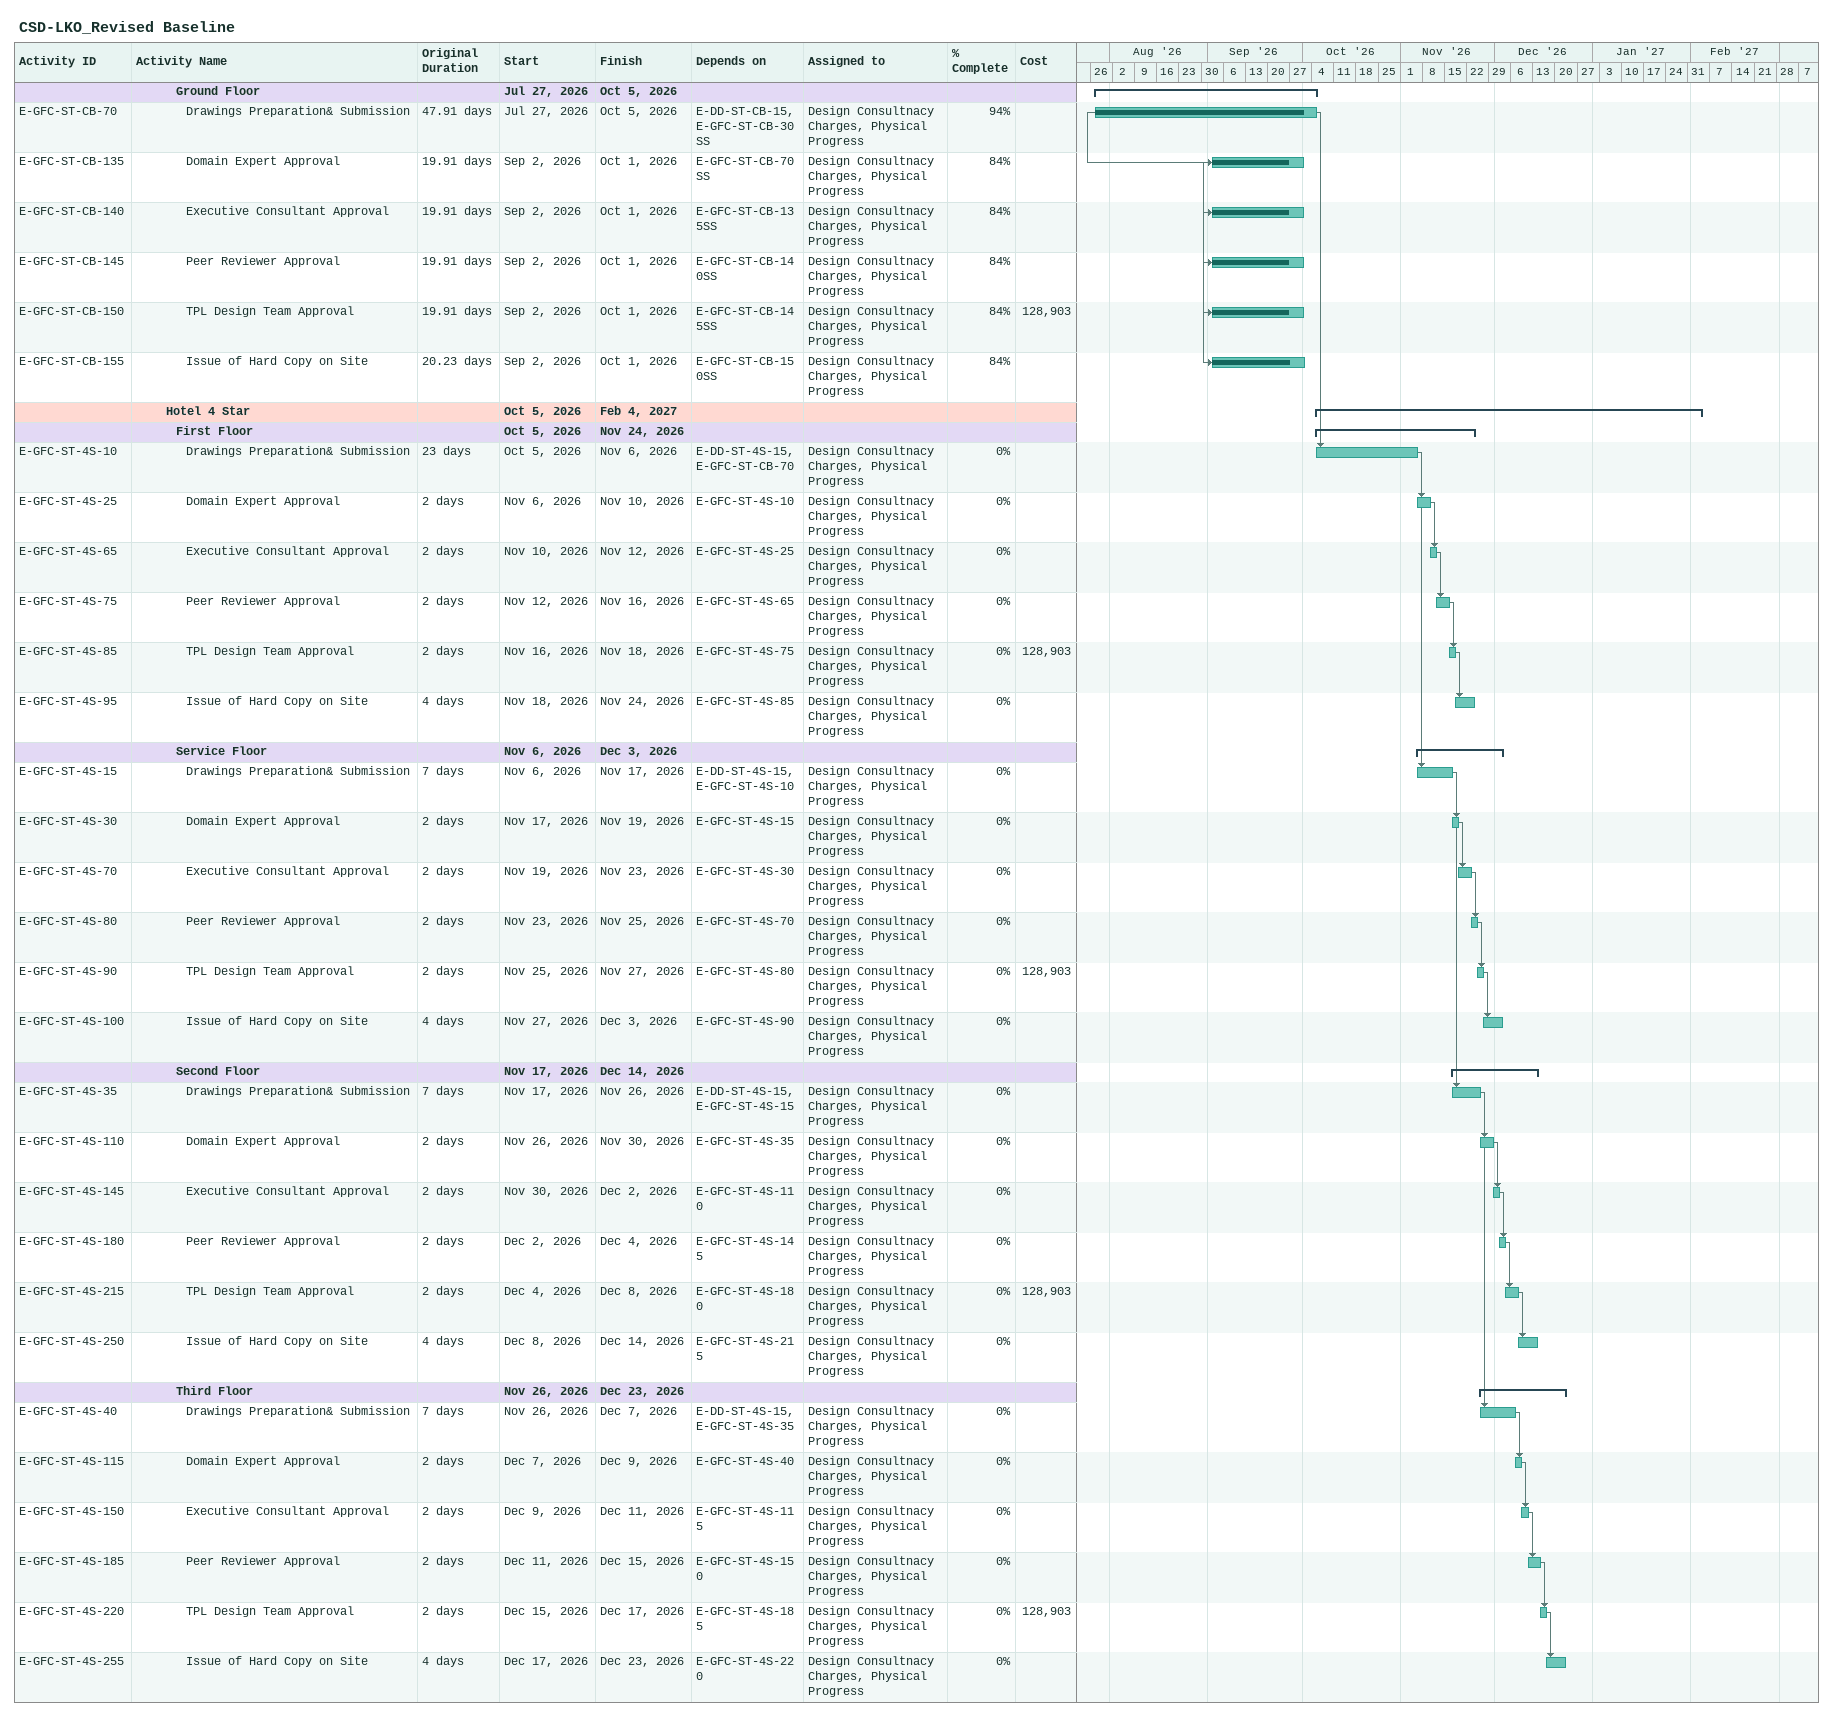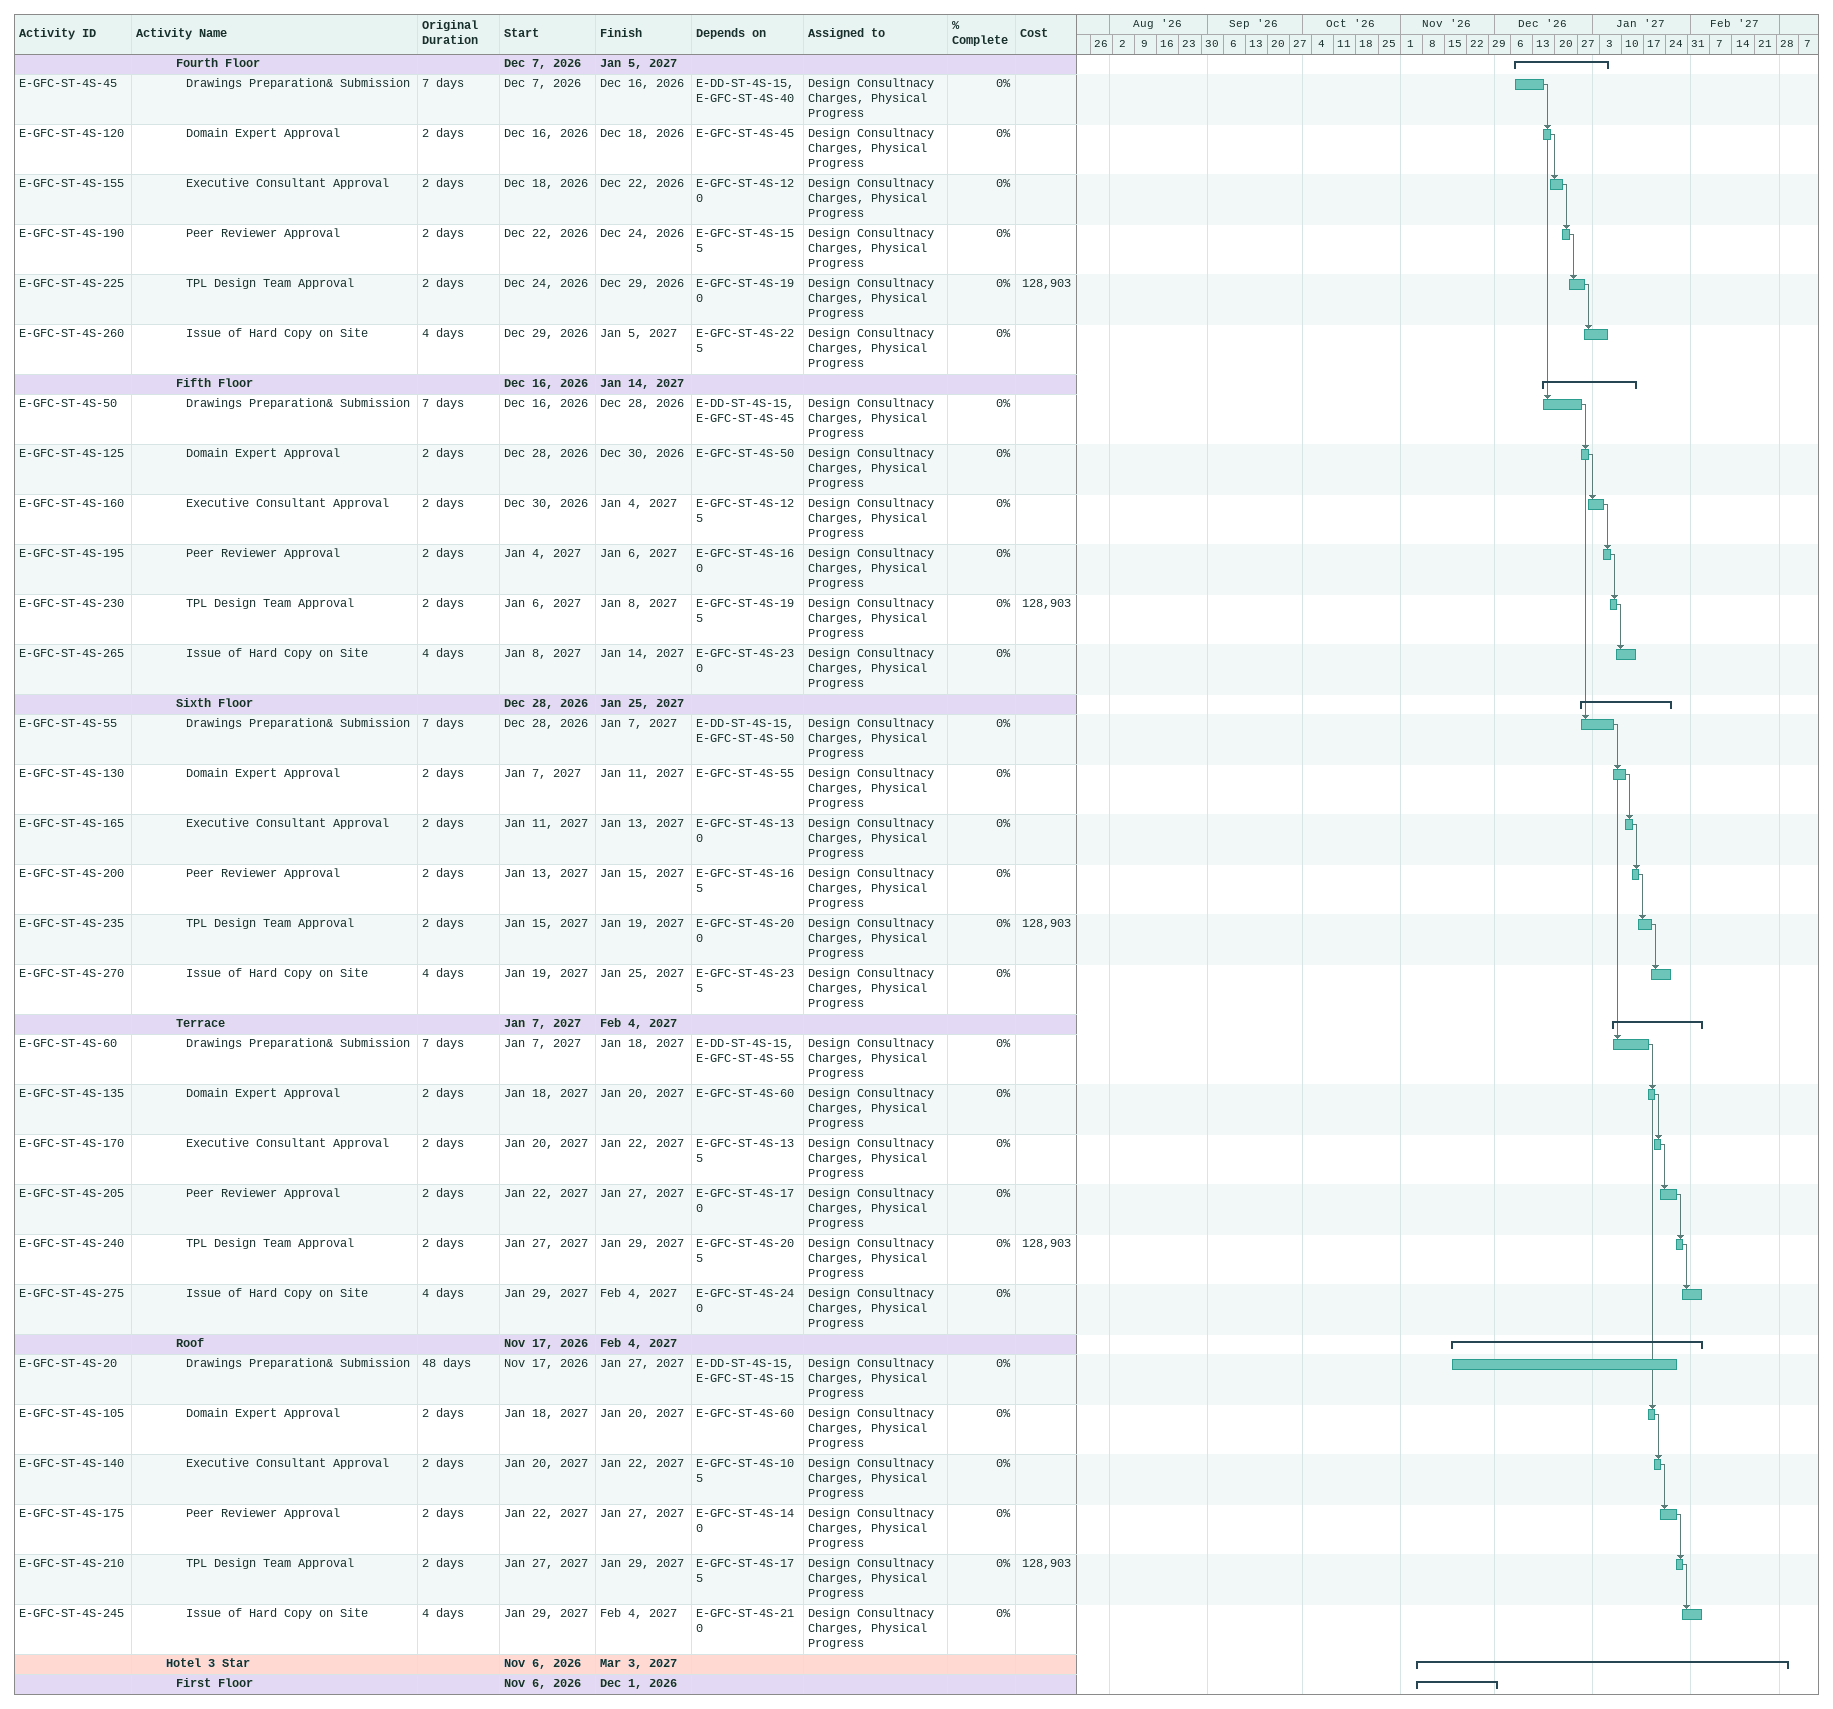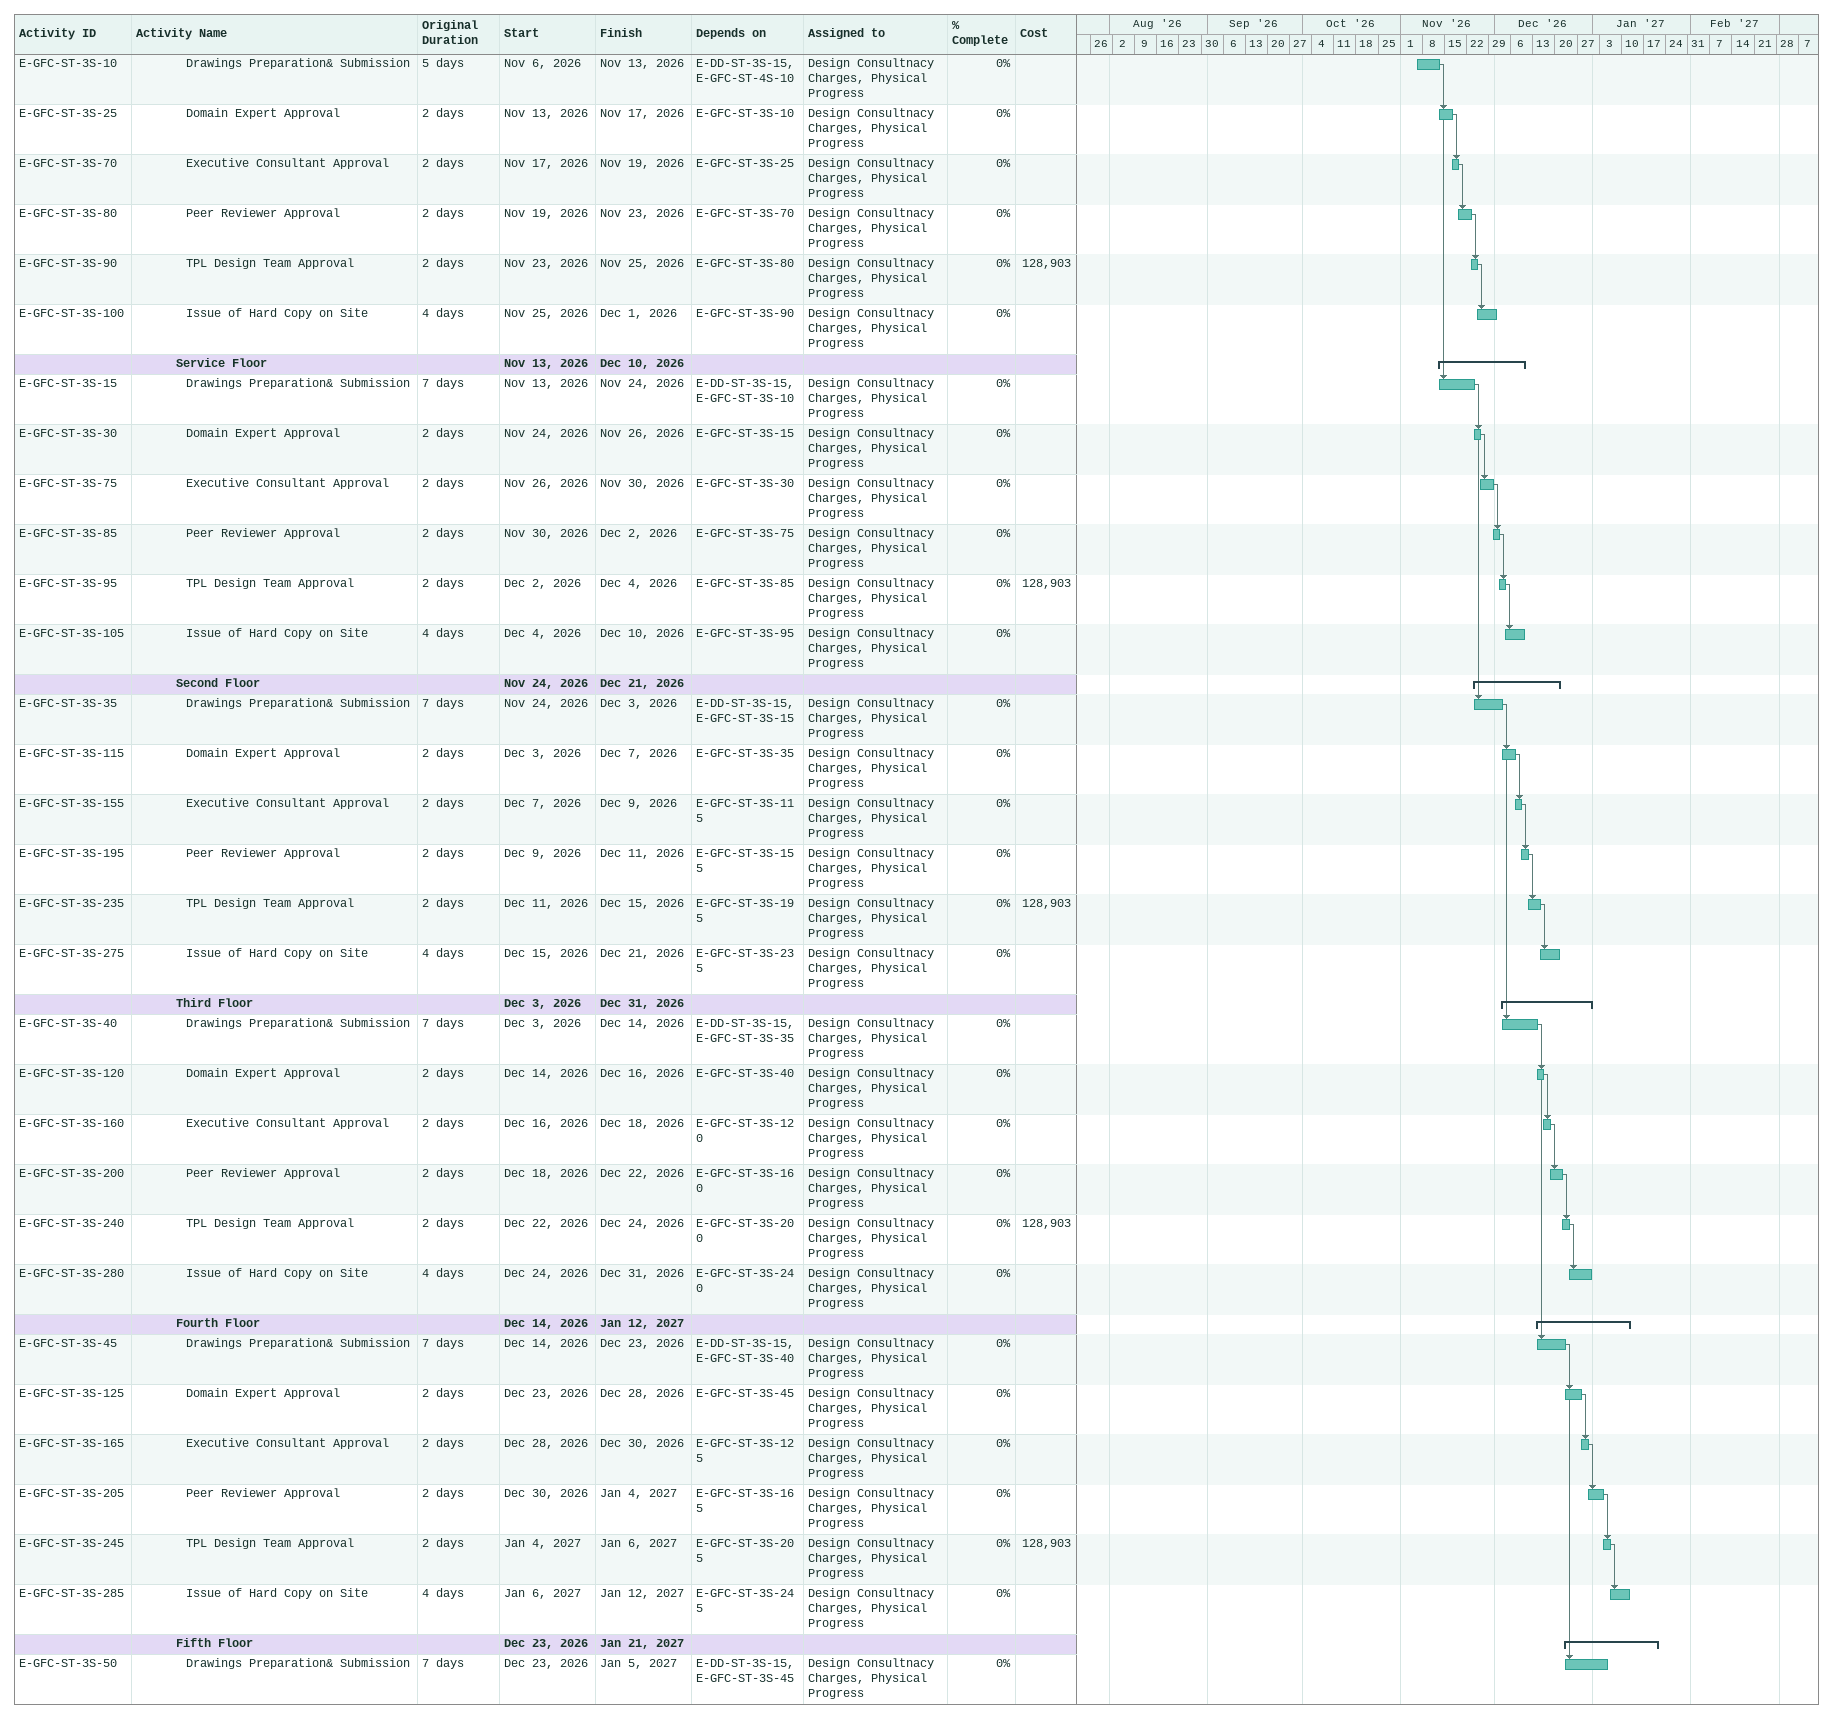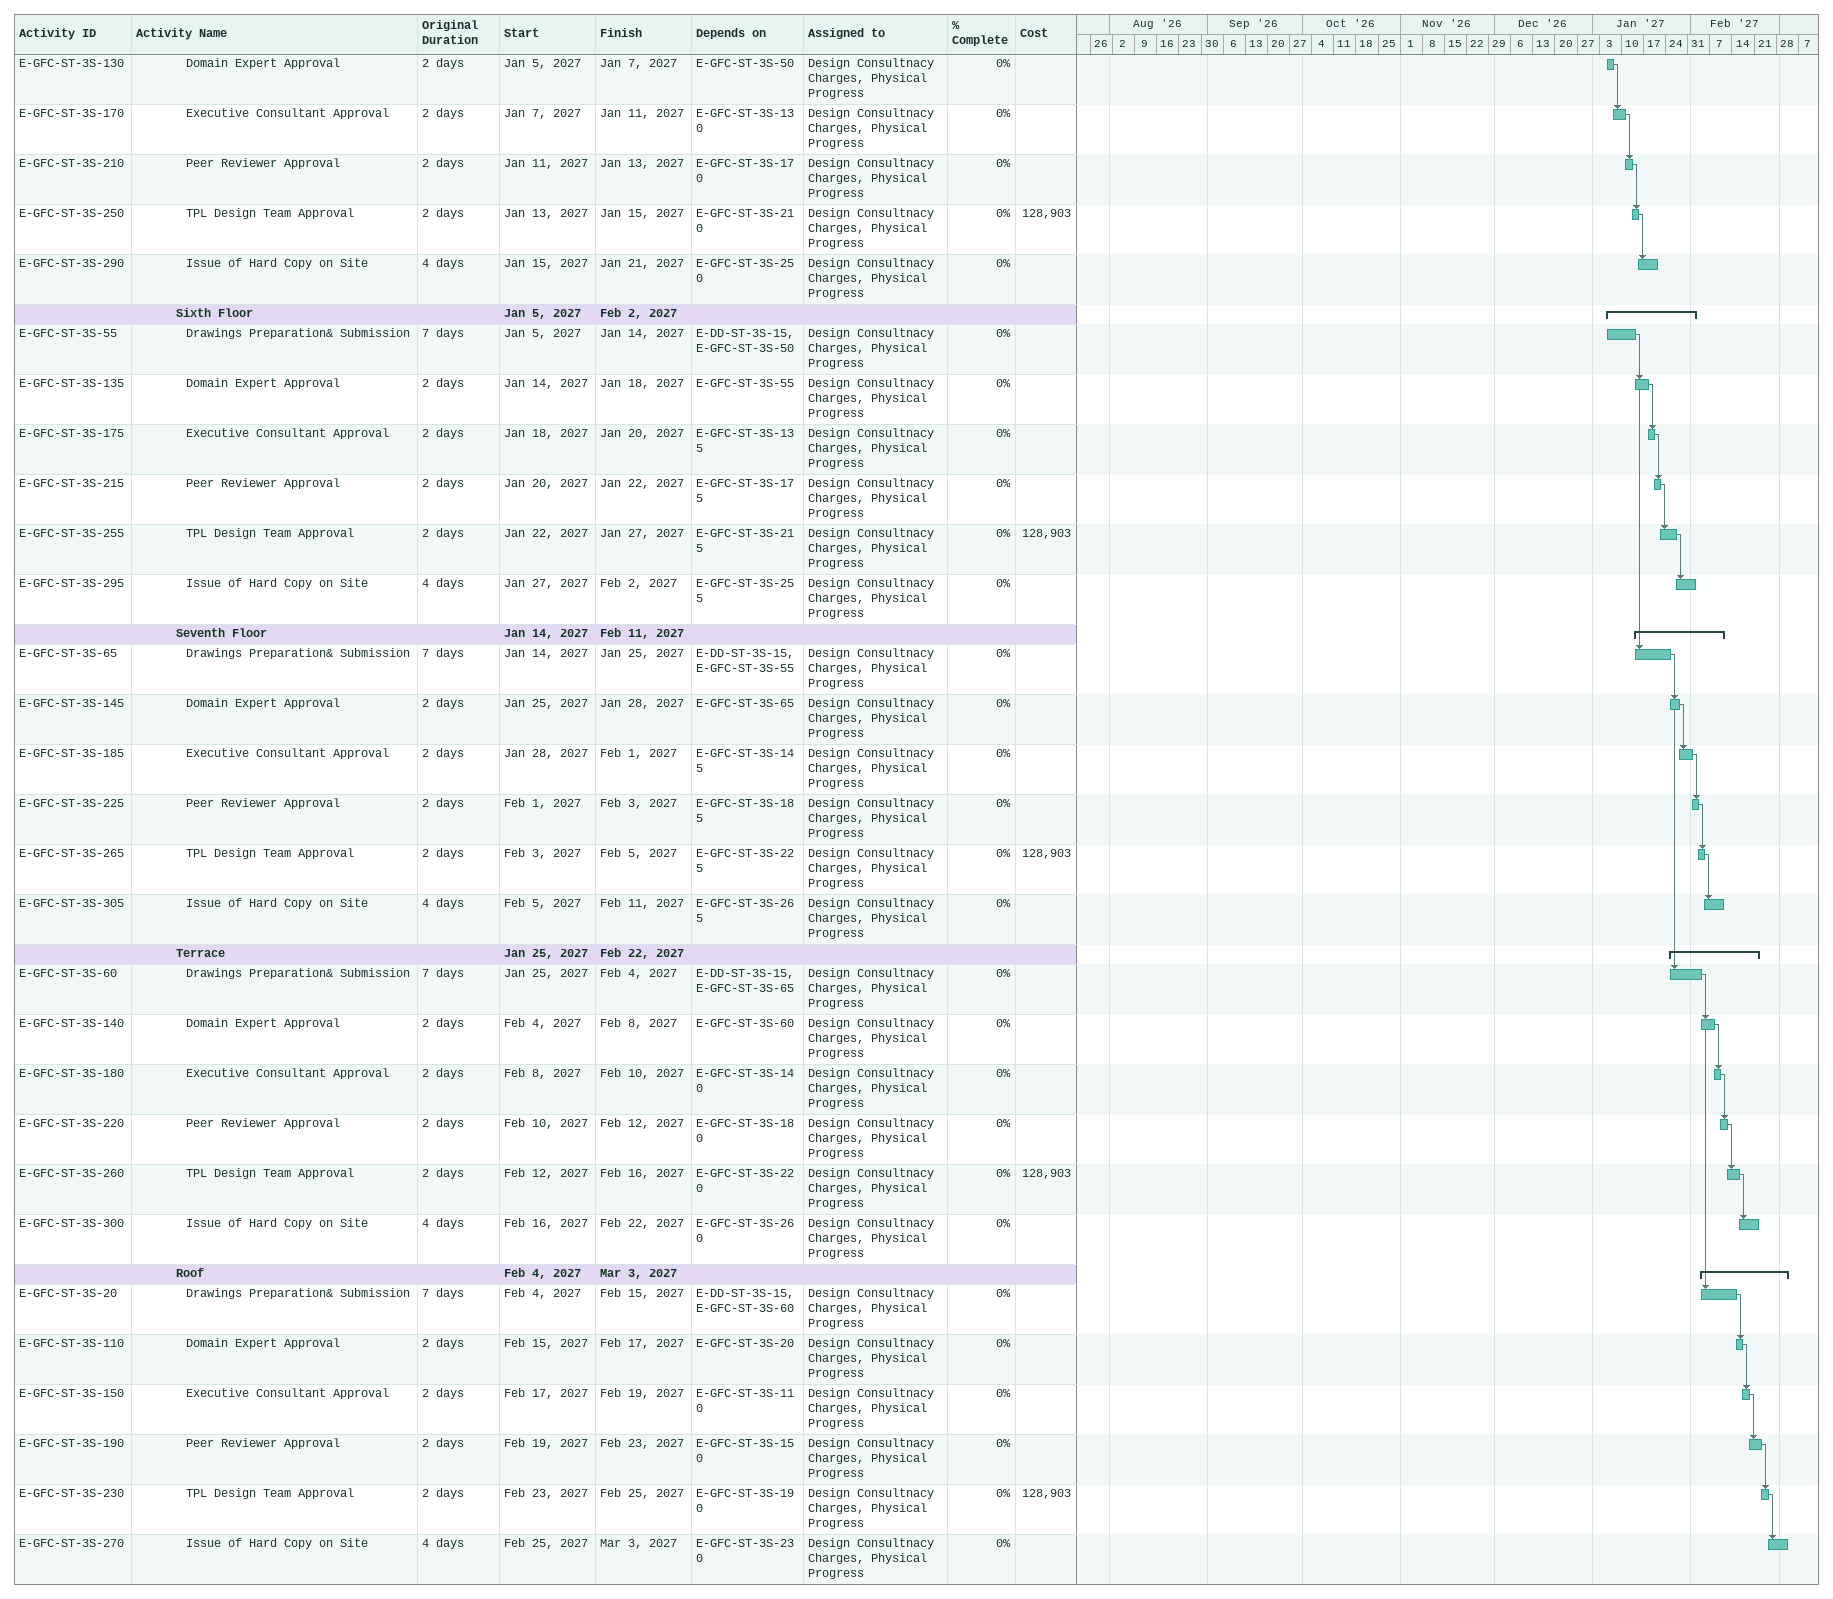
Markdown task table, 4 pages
CSD-LKO_Revised Baseline

| ID | Level | Task | Original duration | Start | Finish | Predecessors | Resources | % complete | Cost |
|---|---|---|---|---|---|---|---|---|---|
|  | 5 | **Ground Floor** |  | 2026-07-27 | 2026-10-05 |  |  |  |  |
| E-GFC-ST-CB-70 | 6 | Drawings Preparation& Submission | 47.91d | 2026-07-27 | 2026-10-05 | E-DD-ST-CB-15, E-GFC-ST-CB-30SS | Design Consultnacy Charges, Physical Progress | 94 |  |
| E-GFC-ST-CB-135 | 6 | Domain Expert Approval | 19.91d | 2026-09-02 | 2026-10-01 | E-GFC-ST-CB-70SS | Design Consultnacy Charges, Physical Progress | 84 |  |
| E-GFC-ST-CB-140 | 6 | Executive Consultant Approval | 19.91d | 2026-09-02 | 2026-10-01 | E-GFC-ST-CB-135SS | Design Consultnacy Charges, Physical Progress | 84 |  |
| E-GFC-ST-CB-145 | 6 | Peer Reviewer Approval | 19.91d | 2026-09-02 | 2026-10-01 | E-GFC-ST-CB-140SS | Design Consultnacy Charges, Physical Progress | 84 |  |
| E-GFC-ST-CB-150 | 6 | TPL Design Team Approval | 19.91d | 2026-09-02 | 2026-10-01 | E-GFC-ST-CB-145SS | Design Consultnacy Charges, Physical Progress | 84 | 128903 |
| E-GFC-ST-CB-155 | 6 | Issue of Hard Copy on Site | 20.23d | 2026-09-02 | 2026-10-01 | E-GFC-ST-CB-150SS | Design Consultnacy Charges, Physical Progress | 84 |  |
|  | 4 | **Hotel 4 Star** |  | 2026-10-05 | 2027-02-04 |  |  |  |  |
|  | 5 | **First Floor** |  | 2026-10-05 | 2026-11-24 |  |  |  |  |
| E-GFC-ST-4S-10 | 6 | Drawings Preparation& Submission | 23d | 2026-10-05 | 2026-11-06 | E-DD-ST-4S-15, E-GFC-ST-CB-70 | Design Consultnacy Charges, Physical Progress | 0 |  |
| E-GFC-ST-4S-25 | 6 | Domain Expert Approval | 2d | 2026-11-06 | 2026-11-10 | E-GFC-ST-4S-10 | Design Consultnacy Charges, Physical Progress | 0 |  |
| E-GFC-ST-4S-65 | 6 | Executive Consultant Approval | 2d | 2026-11-10 | 2026-11-12 | E-GFC-ST-4S-25 | Design Consultnacy Charges, Physical Progress | 0 |  |
| E-GFC-ST-4S-75 | 6 | Peer Reviewer Approval | 2d | 2026-11-12 | 2026-11-16 | E-GFC-ST-4S-65 | Design Consultnacy Charges, Physical Progress | 0 |  |
| E-GFC-ST-4S-85 | 6 | TPL Design Team Approval | 2d | 2026-11-16 | 2026-11-18 | E-GFC-ST-4S-75 | Design Consultnacy Charges, Physical Progress | 0 | 128903 |
| E-GFC-ST-4S-95 | 6 | Issue of Hard Copy on Site | 4d | 2026-11-18 | 2026-11-24 | E-GFC-ST-4S-85 | Design Consultnacy Charges, Physical Progress | 0 |  |
|  | 5 | **Service Floor** |  | 2026-11-06 | 2026-12-03 |  |  |  |  |
| E-GFC-ST-4S-15 | 6 | Drawings Preparation& Submission | 7d | 2026-11-06 | 2026-11-17 | E-DD-ST-4S-15, E-GFC-ST-4S-10 | Design Consultnacy Charges, Physical Progress | 0 |  |
| E-GFC-ST-4S-30 | 6 | Domain Expert Approval | 2d | 2026-11-17 | 2026-11-19 | E-GFC-ST-4S-15 | Design Consultnacy Charges, Physical Progress | 0 |  |
| E-GFC-ST-4S-70 | 6 | Executive Consultant Approval | 2d | 2026-11-19 | 2026-11-23 | E-GFC-ST-4S-30 | Design Consultnacy Charges, Physical Progress | 0 |  |
| E-GFC-ST-4S-80 | 6 | Peer Reviewer Approval | 2d | 2026-11-23 | 2026-11-25 | E-GFC-ST-4S-70 | Design Consultnacy Charges, Physical Progress | 0 |  |
| E-GFC-ST-4S-90 | 6 | TPL Design Team Approval | 2d | 2026-11-25 | 2026-11-27 | E-GFC-ST-4S-80 | Design Consultnacy Charges, Physical Progress | 0 | 128903 |
| E-GFC-ST-4S-100 | 6 | Issue of Hard Copy on Site | 4d | 2026-11-27 | 2026-12-03 | E-GFC-ST-4S-90 | Design Consultnacy Charges, Physical Progress | 0 |  |
|  | 5 | **Second Floor** |  | 2026-11-17 | 2026-12-14 |  |  |  |  |
| E-GFC-ST-4S-35 | 6 | Drawings Preparation& Submission | 7d | 2026-11-17 | 2026-11-26 | E-DD-ST-4S-15, E-GFC-ST-4S-15 | Design Consultnacy Charges, Physical Progress | 0 |  |
| E-GFC-ST-4S-110 | 6 | Domain Expert Approval | 2d | 2026-11-26 | 2026-11-30 | E-GFC-ST-4S-35 | Design Consultnacy Charges, Physical Progress | 0 |  |
| E-GFC-ST-4S-145 | 6 | Executive Consultant Approval | 2d | 2026-11-30 | 2026-12-02 | E-GFC-ST-4S-110 | Design Consultnacy Charges, Physical Progress | 0 |  |
| E-GFC-ST-4S-180 | 6 | Peer Reviewer Approval | 2d | 2026-12-02 | 2026-12-04 | E-GFC-ST-4S-145 | Design Consultnacy Charges, Physical Progress | 0 |  |
| E-GFC-ST-4S-215 | 6 | TPL Design Team Approval | 2d | 2026-12-04 | 2026-12-08 | E-GFC-ST-4S-180 | Design Consultnacy Charges, Physical Progress | 0 | 128903 |
| E-GFC-ST-4S-250 | 6 | Issue of Hard Copy on Site | 4d | 2026-12-08 | 2026-12-14 | E-GFC-ST-4S-215 | Design Consultnacy Charges, Physical Progress | 0 |  |
|  | 5 | **Third Floor** |  | 2026-11-26 | 2026-12-23 |  |  |  |  |
| E-GFC-ST-4S-40 | 6 | Drawings Preparation& Submission | 7d | 2026-11-26 | 2026-12-07 | E-DD-ST-4S-15, E-GFC-ST-4S-35 | Design Consultnacy Charges, Physical Progress | 0 |  |
| E-GFC-ST-4S-115 | 6 | Domain Expert Approval | 2d | 2026-12-07 | 2026-12-09 | E-GFC-ST-4S-40 | Design Consultnacy Charges, Physical Progress | 0 |  |
| E-GFC-ST-4S-150 | 6 | Executive Consultant Approval | 2d | 2026-12-09 | 2026-12-11 | E-GFC-ST-4S-115 | Design Consultnacy Charges, Physical Progress | 0 |  |
| E-GFC-ST-4S-185 | 6 | Peer Reviewer Approval | 2d | 2026-12-11 | 2026-12-15 | E-GFC-ST-4S-150 | Design Consultnacy Charges, Physical Progress | 0 |  |
| E-GFC-ST-4S-220 | 6 | TPL Design Team Approval | 2d | 2026-12-15 | 2026-12-17 | E-GFC-ST-4S-185 | Design Consultnacy Charges, Physical Progress | 0 | 128903 |
| E-GFC-ST-4S-255 | 6 | Issue of Hard Copy on Site | 4d | 2026-12-17 | 2026-12-23 | E-GFC-ST-4S-220 | Design Consultnacy Charges, Physical Progress | 0 |  |
|  | 5 | **Fourth Floor** |  | 2026-12-07 | 2027-01-05 |  |  |  |  |
| E-GFC-ST-4S-45 | 6 | Drawings Preparation& Submission | 7d | 2026-12-07 | 2026-12-16 | E-DD-ST-4S-15, E-GFC-ST-4S-40 | Design Consultnacy Charges, Physical Progress | 0 |  |
| E-GFC-ST-4S-120 | 6 | Domain Expert Approval | 2d | 2026-12-16 | 2026-12-18 | E-GFC-ST-4S-45 | Design Consultnacy Charges, Physical Progress | 0 |  |
| E-GFC-ST-4S-155 | 6 | Executive Consultant Approval | 2d | 2026-12-18 | 2026-12-22 | E-GFC-ST-4S-120 | Design Consultnacy Charges, Physical Progress | 0 |  |
| E-GFC-ST-4S-190 | 6 | Peer Reviewer Approval | 2d | 2026-12-22 | 2026-12-24 | E-GFC-ST-4S-155 | Design Consultnacy Charges, Physical Progress | 0 |  |
| E-GFC-ST-4S-225 | 6 | TPL Design Team Approval | 2d | 2026-12-24 | 2026-12-29 | E-GFC-ST-4S-190 | Design Consultnacy Charges, Physical Progress | 0 | 128903 |
| E-GFC-ST-4S-260 | 6 | Issue of Hard Copy on Site | 4d | 2026-12-29 | 2027-01-05 | E-GFC-ST-4S-225 | Design Consultnacy Charges, Physical Progress | 0 |  |
|  | 5 | **Fifth Floor** |  | 2026-12-16 | 2027-01-14 |  |  |  |  |
| E-GFC-ST-4S-50 | 6 | Drawings Preparation& Submission | 7d | 2026-12-16 | 2026-12-28 | E-DD-ST-4S-15, E-GFC-ST-4S-45 | Design Consultnacy Charges, Physical Progress | 0 |  |
| E-GFC-ST-4S-125 | 6 | Domain Expert Approval | 2d | 2026-12-28 | 2026-12-30 | E-GFC-ST-4S-50 | Design Consultnacy Charges, Physical Progress | 0 |  |
| E-GFC-ST-4S-160 | 6 | Executive Consultant Approval | 2d | 2026-12-30 | 2027-01-04 | E-GFC-ST-4S-125 | Design Consultnacy Charges, Physical Progress | 0 |  |
| E-GFC-ST-4S-195 | 6 | Peer Reviewer Approval | 2d | 2027-01-04 | 2027-01-06 | E-GFC-ST-4S-160 | Design Consultnacy Charges, Physical Progress | 0 |  |
| E-GFC-ST-4S-230 | 6 | TPL Design Team Approval | 2d | 2027-01-06 | 2027-01-08 | E-GFC-ST-4S-195 | Design Consultnacy Charges, Physical Progress | 0 | 128903 |
| E-GFC-ST-4S-265 | 6 | Issue of Hard Copy on Site | 4d | 2027-01-08 | 2027-01-14 | E-GFC-ST-4S-230 | Design Consultnacy Charges, Physical Progress | 0 |  |
|  | 5 | **Sixth Floor** |  | 2026-12-28 | 2027-01-25 |  |  |  |  |
| E-GFC-ST-4S-55 | 6 | Drawings Preparation& Submission | 7d | 2026-12-28 | 2027-01-07 | E-DD-ST-4S-15, E-GFC-ST-4S-50 | Design Consultnacy Charges, Physical Progress | 0 |  |
| E-GFC-ST-4S-130 | 6 | Domain Expert Approval | 2d | 2027-01-07 | 2027-01-11 | E-GFC-ST-4S-55 | Design Consultnacy Charges, Physical Progress | 0 |  |
| E-GFC-ST-4S-165 | 6 | Executive Consultant Approval | 2d | 2027-01-11 | 2027-01-13 | E-GFC-ST-4S-130 | Design Consultnacy Charges, Physical Progress | 0 |  |
| E-GFC-ST-4S-200 | 6 | Peer Reviewer Approval | 2d | 2027-01-13 | 2027-01-15 | E-GFC-ST-4S-165 | Design Consultnacy Charges, Physical Progress | 0 |  |
| E-GFC-ST-4S-235 | 6 | TPL Design Team Approval | 2d | 2027-01-15 | 2027-01-19 | E-GFC-ST-4S-200 | Design Consultnacy Charges, Physical Progress | 0 | 128903 |
| E-GFC-ST-4S-270 | 6 | Issue of Hard Copy on Site | 4d | 2027-01-19 | 2027-01-25 | E-GFC-ST-4S-235 | Design Consultnacy Charges, Physical Progress | 0 |  |
|  | 5 | **Terrace** |  | 2027-01-07 | 2027-02-04 |  |  |  |  |
| E-GFC-ST-4S-60 | 6 | Drawings Preparation& Submission | 7d | 2027-01-07 | 2027-01-18 | E-DD-ST-4S-15, E-GFC-ST-4S-55 | Design Consultnacy Charges, Physical Progress | 0 |  |
| E-GFC-ST-4S-135 | 6 | Domain Expert Approval | 2d | 2027-01-18 | 2027-01-20 | E-GFC-ST-4S-60 | Design Consultnacy Charges, Physical Progress | 0 |  |
| E-GFC-ST-4S-170 | 6 | Executive Consultant Approval | 2d | 2027-01-20 | 2027-01-22 | E-GFC-ST-4S-135 | Design Consultnacy Charges, Physical Progress | 0 |  |
| E-GFC-ST-4S-205 | 6 | Peer Reviewer Approval | 2d | 2027-01-22 | 2027-01-27 | E-GFC-ST-4S-170 | Design Consultnacy Charges, Physical Progress | 0 |  |
| E-GFC-ST-4S-240 | 6 | TPL Design Team Approval | 2d | 2027-01-27 | 2027-01-29 | E-GFC-ST-4S-205 | Design Consultnacy Charges, Physical Progress | 0 | 128903 |
| E-GFC-ST-4S-275 | 6 | Issue of Hard Copy on Site | 4d | 2027-01-29 | 2027-02-04 | E-GFC-ST-4S-240 | Design Consultnacy Charges, Physical Progress | 0 |  |
|  | 5 | **Roof** |  | 2026-11-17 | 2027-02-04 |  |  |  |  |
| E-GFC-ST-4S-20 | 6 | Drawings Preparation& Submission | 48d | 2026-11-17 | 2027-01-27 | E-DD-ST-4S-15, E-GFC-ST-4S-15 | Design Consultnacy Charges, Physical Progress | 0 |  |
| E-GFC-ST-4S-105 | 6 | Domain Expert Approval | 2d | 2027-01-18 | 2027-01-20 | E-GFC-ST-4S-60 | Design Consultnacy Charges, Physical Progress | 0 |  |
| E-GFC-ST-4S-140 | 6 | Executive Consultant Approval | 2d | 2027-01-20 | 2027-01-22 | E-GFC-ST-4S-105 | Design Consultnacy Charges, Physical Progress | 0 |  |
| E-GFC-ST-4S-175 | 6 | Peer Reviewer Approval | 2d | 2027-01-22 | 2027-01-27 | E-GFC-ST-4S-140 | Design Consultnacy Charges, Physical Progress | 0 |  |
| E-GFC-ST-4S-210 | 6 | TPL Design Team Approval | 2d | 2027-01-27 | 2027-01-29 | E-GFC-ST-4S-175 | Design Consultnacy Charges, Physical Progress | 0 | 128903 |
| E-GFC-ST-4S-245 | 6 | Issue of Hard Copy on Site | 4d | 2027-01-29 | 2027-02-04 | E-GFC-ST-4S-210 | Design Consultnacy Charges, Physical Progress | 0 |  |
|  | 4 | **Hotel 3 Star** |  | 2026-11-06 | 2027-03-03 |  |  |  |  |
|  | 5 | **First Floor** |  | 2026-11-06 | 2026-12-01 |  |  |  |  |
| E-GFC-ST-3S-10 | 6 | Drawings Preparation& Submission | 5d | 2026-11-06 | 2026-11-13 | E-DD-ST-3S-15, E-GFC-ST-4S-10 | Design Consultnacy Charges, Physical Progress | 0 |  |
| E-GFC-ST-3S-25 | 6 | Domain Expert Approval | 2d | 2026-11-13 | 2026-11-17 | E-GFC-ST-3S-10 | Design Consultnacy Charges, Physical Progress | 0 |  |
| E-GFC-ST-3S-70 | 6 | Executive Consultant Approval | 2d | 2026-11-17 | 2026-11-19 | E-GFC-ST-3S-25 | Design Consultnacy Charges, Physical Progress | 0 |  |
| E-GFC-ST-3S-80 | 6 | Peer Reviewer Approval | 2d | 2026-11-19 | 2026-11-23 | E-GFC-ST-3S-70 | Design Consultnacy Charges, Physical Progress | 0 |  |
| E-GFC-ST-3S-90 | 6 | TPL Design Team Approval | 2d | 2026-11-23 | 2026-11-25 | E-GFC-ST-3S-80 | Design Consultnacy Charges, Physical Progress | 0 | 128903 |
| E-GFC-ST-3S-100 | 6 | Issue of Hard Copy on Site | 4d | 2026-11-25 | 2026-12-01 | E-GFC-ST-3S-90 | Design Consultnacy Charges, Physical Progress | 0 |  |
|  | 5 | **Service Floor** |  | 2026-11-13 | 2026-12-10 |  |  |  |  |
| E-GFC-ST-3S-15 | 6 | Drawings Preparation& Submission | 7d | 2026-11-13 | 2026-11-24 | E-DD-ST-3S-15, E-GFC-ST-3S-10 | Design Consultnacy Charges, Physical Progress | 0 |  |
| E-GFC-ST-3S-30 | 6 | Domain Expert Approval | 2d | 2026-11-24 | 2026-11-26 | E-GFC-ST-3S-15 | Design Consultnacy Charges, Physical Progress | 0 |  |
| E-GFC-ST-3S-75 | 6 | Executive Consultant Approval | 2d | 2026-11-26 | 2026-11-30 | E-GFC-ST-3S-30 | Design Consultnacy Charges, Physical Progress | 0 |  |
| E-GFC-ST-3S-85 | 6 | Peer Reviewer Approval | 2d | 2026-11-30 | 2026-12-02 | E-GFC-ST-3S-75 | Design Consultnacy Charges, Physical Progress | 0 |  |
| E-GFC-ST-3S-95 | 6 | TPL Design Team Approval | 2d | 2026-12-02 | 2026-12-04 | E-GFC-ST-3S-85 | Design Consultnacy Charges, Physical Progress | 0 | 128903 |
| E-GFC-ST-3S-105 | 6 | Issue of Hard Copy on Site | 4d | 2026-12-04 | 2026-12-10 | E-GFC-ST-3S-95 | Design Consultnacy Charges, Physical Progress | 0 |  |
|  | 5 | **Second Floor** |  | 2026-11-24 | 2026-12-21 |  |  |  |  |
| E-GFC-ST-3S-35 | 6 | Drawings Preparation& Submission | 7d | 2026-11-24 | 2026-12-03 | E-DD-ST-3S-15, E-GFC-ST-3S-15 | Design Consultnacy Charges, Physical Progress | 0 |  |
| E-GFC-ST-3S-115 | 6 | Domain Expert Approval | 2d | 2026-12-03 | 2026-12-07 | E-GFC-ST-3S-35 | Design Consultnacy Charges, Physical Progress | 0 |  |
| E-GFC-ST-3S-155 | 6 | Executive Consultant Approval | 2d | 2026-12-07 | 2026-12-09 | E-GFC-ST-3S-115 | Design Consultnacy Charges, Physical Progress | 0 |  |
| E-GFC-ST-3S-195 | 6 | Peer Reviewer Approval | 2d | 2026-12-09 | 2026-12-11 | E-GFC-ST-3S-155 | Design Consultnacy Charges, Physical Progress | 0 |  |
| E-GFC-ST-3S-235 | 6 | TPL Design Team Approval | 2d | 2026-12-11 | 2026-12-15 | E-GFC-ST-3S-195 | Design Consultnacy Charges, Physical Progress | 0 | 128903 |
| E-GFC-ST-3S-275 | 6 | Issue of Hard Copy on Site | 4d | 2026-12-15 | 2026-12-21 | E-GFC-ST-3S-235 | Design Consultnacy Charges, Physical Progress | 0 |  |
|  | 5 | **Third Floor** |  | 2026-12-03 | 2026-12-31 |  |  |  |  |
| E-GFC-ST-3S-40 | 6 | Drawings Preparation& Submission | 7d | 2026-12-03 | 2026-12-14 | E-DD-ST-3S-15, E-GFC-ST-3S-35 | Design Consultnacy Charges, Physical Progress | 0 |  |
| E-GFC-ST-3S-120 | 6 | Domain Expert Approval | 2d | 2026-12-14 | 2026-12-16 | E-GFC-ST-3S-40 | Design Consultnacy Charges, Physical Progress | 0 |  |
| E-GFC-ST-3S-160 | 6 | Executive Consultant Approval | 2d | 2026-12-16 | 2026-12-18 | E-GFC-ST-3S-120 | Design Consultnacy Charges, Physical Progress | 0 |  |
| E-GFC-ST-3S-200 | 6 | Peer Reviewer Approval | 2d | 2026-12-18 | 2026-12-22 | E-GFC-ST-3S-160 | Design Consultnacy Charges, Physical Progress | 0 |  |
| E-GFC-ST-3S-240 | 6 | TPL Design Team Approval | 2d | 2026-12-22 | 2026-12-24 | E-GFC-ST-3S-200 | Design Consultnacy Charges, Physical Progress | 0 | 128903 |
| E-GFC-ST-3S-280 | 6 | Issue of Hard Copy on Site | 4d | 2026-12-24 | 2026-12-31 | E-GFC-ST-3S-240 | Design Consultnacy Charges, Physical Progress | 0 |  |
|  | 5 | **Fourth Floor** |  | 2026-12-14 | 2027-01-12 |  |  |  |  |
| E-GFC-ST-3S-45 | 6 | Drawings Preparation& Submission | 7d | 2026-12-14 | 2026-12-23 | E-DD-ST-3S-15, E-GFC-ST-3S-40 | Design Consultnacy Charges, Physical Progress | 0 |  |
| E-GFC-ST-3S-125 | 6 | Domain Expert Approval | 2d | 2026-12-23 | 2026-12-28 | E-GFC-ST-3S-45 | Design Consultnacy Charges, Physical Progress | 0 |  |
| E-GFC-ST-3S-165 | 6 | Executive Consultant Approval | 2d | 2026-12-28 | 2026-12-30 | E-GFC-ST-3S-125 | Design Consultnacy Charges, Physical Progress | 0 |  |
| E-GFC-ST-3S-205 | 6 | Peer Reviewer Approval | 2d | 2026-12-30 | 2027-01-04 | E-GFC-ST-3S-165 | Design Consultnacy Charges, Physical Progress | 0 |  |
| E-GFC-ST-3S-245 | 6 | TPL Design Team Approval | 2d | 2027-01-04 | 2027-01-06 | E-GFC-ST-3S-205 | Design Consultnacy Charges, Physical Progress | 0 | 128903 |
| E-GFC-ST-3S-285 | 6 | Issue of Hard Copy on Site | 4d | 2027-01-06 | 2027-01-12 | E-GFC-ST-3S-245 | Design Consultnacy Charges, Physical Progress | 0 |  |
|  | 5 | **Fifth Floor** |  | 2026-12-23 | 2027-01-21 |  |  |  |  |
| E-GFC-ST-3S-50 | 6 | Drawings Preparation& Submission | 7d | 2026-12-23 | 2027-01-05 | E-DD-ST-3S-15, E-GFC-ST-3S-45 | Design Consultnacy Charges, Physical Progress | 0 |  |
| E-GFC-ST-3S-130 | 6 | Domain Expert Approval | 2d | 2027-01-05 | 2027-01-07 | E-GFC-ST-3S-50 | Design Consultnacy Charges, Physical Progress | 0 |  |
| E-GFC-ST-3S-170 | 6 | Executive Consultant Approval | 2d | 2027-01-07 | 2027-01-11 | E-GFC-ST-3S-130 | Design Consultnacy Charges, Physical Progress | 0 |  |
| E-GFC-ST-3S-210 | 6 | Peer Reviewer Approval | 2d | 2027-01-11 | 2027-01-13 | E-GFC-ST-3S-170 | Design Consultnacy Charges, Physical Progress | 0 |  |
| E-GFC-ST-3S-250 | 6 | TPL Design Team Approval | 2d | 2027-01-13 | 2027-01-15 | E-GFC-ST-3S-210 | Design Consultnacy Charges, Physical Progress | 0 | 128903 |
| E-GFC-ST-3S-290 | 6 | Issue of Hard Copy on Site | 4d | 2027-01-15 | 2027-01-21 | E-GFC-ST-3S-250 | Design Consultnacy Charges, Physical Progress | 0 |  |
|  | 5 | **Sixth Floor** |  | 2027-01-05 | 2027-02-02 |  |  |  |  |
| E-GFC-ST-3S-55 | 6 | Drawings Preparation& Submission | 7d | 2027-01-05 | 2027-01-14 | E-DD-ST-3S-15, E-GFC-ST-3S-50 | Design Consultnacy Charges, Physical Progress | 0 |  |
| E-GFC-ST-3S-135 | 6 | Domain Expert Approval | 2d | 2027-01-14 | 2027-01-18 | E-GFC-ST-3S-55 | Design Consultnacy Charges, Physical Progress | 0 |  |
| E-GFC-ST-3S-175 | 6 | Executive Consultant Approval | 2d | 2027-01-18 | 2027-01-20 | E-GFC-ST-3S-135 | Design Consultnacy Charges, Physical Progress | 0 |  |
| E-GFC-ST-3S-215 | 6 | Peer Reviewer Approval | 2d | 2027-01-20 | 2027-01-22 | E-GFC-ST-3S-175 | Design Consultnacy Charges, Physical Progress | 0 |  |
| E-GFC-ST-3S-255 | 6 | TPL Design Team Approval | 2d | 2027-01-22 | 2027-01-27 | E-GFC-ST-3S-215 | Design Consultnacy Charges, Physical Progress | 0 | 128903 |
| E-GFC-ST-3S-295 | 6 | Issue of Hard Copy on Site | 4d | 2027-01-27 | 2027-02-02 | E-GFC-ST-3S-255 | Design Consultnacy Charges, Physical Progress | 0 |  |
|  | 5 | **Seventh Floor** |  | 2027-01-14 | 2027-02-11 |  |  |  |  |
| E-GFC-ST-3S-65 | 6 | Drawings Preparation& Submission | 7d | 2027-01-14 | 2027-01-25 | E-DD-ST-3S-15, E-GFC-ST-3S-55 | Design Consultnacy Charges, Physical Progress | 0 |  |
| E-GFC-ST-3S-145 | 6 | Domain Expert Approval | 2d | 2027-01-25 | 2027-01-28 | E-GFC-ST-3S-65 | Design Consultnacy Charges, Physical Progress | 0 |  |
| E-GFC-ST-3S-185 | 6 | Executive Consultant Approval | 2d | 2027-01-28 | 2027-02-01 | E-GFC-ST-3S-145 | Design Consultnacy Charges, Physical Progress | 0 |  |
| E-GFC-ST-3S-225 | 6 | Peer Reviewer Approval | 2d | 2027-02-01 | 2027-02-03 | E-GFC-ST-3S-185 | Design Consultnacy Charges, Physical Progress | 0 |  |
| E-GFC-ST-3S-265 | 6 | TPL Design Team Approval | 2d | 2027-02-03 | 2027-02-05 | E-GFC-ST-3S-225 | Design Consultnacy Charges, Physical Progress | 0 | 128903 |
| E-GFC-ST-3S-305 | 6 | Issue of Hard Copy on Site | 4d | 2027-02-05 | 2027-02-11 | E-GFC-ST-3S-265 | Design Consultnacy Charges, Physical Progress | 0 |  |
|  | 5 | **Terrace** |  | 2027-01-25 | 2027-02-22 |  |  |  |  |
| E-GFC-ST-3S-60 | 6 | Drawings Preparation& Submission | 7d | 2027-01-25 | 2027-02-04 | E-DD-ST-3S-15, E-GFC-ST-3S-65 | Design Consultnacy Charges, Physical Progress | 0 |  |
| E-GFC-ST-3S-140 | 6 | Domain Expert Approval | 2d | 2027-02-04 | 2027-02-08 | E-GFC-ST-3S-60 | Design Consultnacy Charges, Physical Progress | 0 |  |
| E-GFC-ST-3S-180 | 6 | Executive Consultant Approval | 2d | 2027-02-08 | 2027-02-10 | E-GFC-ST-3S-140 | Design Consultnacy Charges, Physical Progress | 0 |  |
| E-GFC-ST-3S-220 | 6 | Peer Reviewer Approval | 2d | 2027-02-10 | 2027-02-12 | E-GFC-ST-3S-180 | Design Consultnacy Charges, Physical Progress | 0 |  |
| E-GFC-ST-3S-260 | 6 | TPL Design Team Approval | 2d | 2027-02-12 | 2027-02-16 | E-GFC-ST-3S-220 | Design Consultnacy Charges, Physical Progress | 0 | 128903 |
| E-GFC-ST-3S-300 | 6 | Issue of Hard Copy on Site | 4d | 2027-02-16 | 2027-02-22 | E-GFC-ST-3S-260 | Design Consultnacy Charges, Physical Progress | 0 |  |
|  | 5 | **Roof** |  | 2027-02-04 | 2027-03-03 |  |  |  |  |
| E-GFC-ST-3S-20 | 6 | Drawings Preparation& Submission | 7d | 2027-02-04 | 2027-02-15 | E-DD-ST-3S-15, E-GFC-ST-3S-60 | Design Consultnacy Charges, Physical Progress | 0 |  |
| E-GFC-ST-3S-110 | 6 | Domain Expert Approval | 2d | 2027-02-15 | 2027-02-17 | E-GFC-ST-3S-20 | Design Consultnacy Charges, Physical Progress | 0 |  |
| E-GFC-ST-3S-150 | 6 | Executive Consultant Approval | 2d | 2027-02-17 | 2027-02-19 | E-GFC-ST-3S-110 | Design Consultnacy Charges, Physical Progress | 0 |  |
| E-GFC-ST-3S-190 | 6 | Peer Reviewer Approval | 2d | 2027-02-19 | 2027-02-23 | E-GFC-ST-3S-150 | Design Consultnacy Charges, Physical Progress | 0 |  |
| E-GFC-ST-3S-230 | 6 | TPL Design Team Approval | 2d | 2027-02-23 | 2027-02-25 | E-GFC-ST-3S-190 | Design Consultnacy Charges, Physical Progress | 0 | 128903 |
| E-GFC-ST-3S-270 | 6 | Issue of Hard Copy on Site | 4d | 2027-02-25 | 2027-03-03 | E-GFC-ST-3S-230 | Design Consultnacy Charges, Physical Progress | 0 |  |
